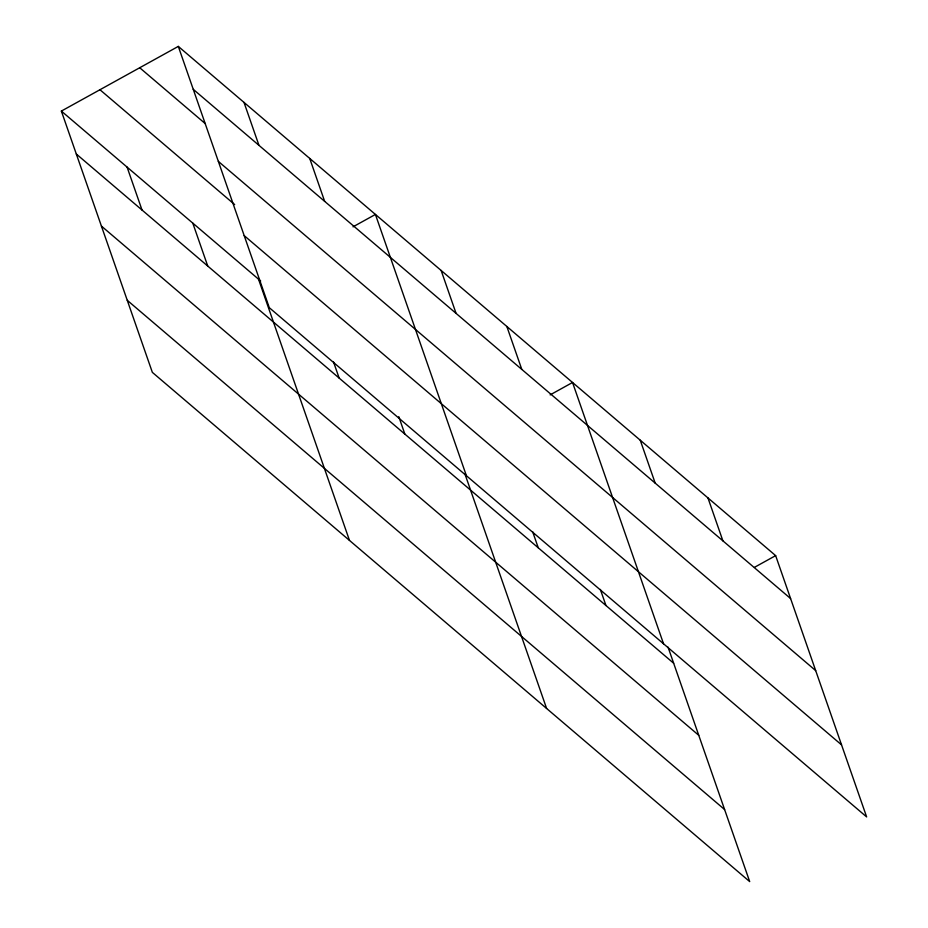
<?xml version="1.0" encoding="UTF-8"?>
<svg xmlns="http://www.w3.org/2000/svg" width="928" height="928" viewBox="0 0 928 928"><rect width="100%" height="100%" fill="white"/><g stroke="black" fill="none" stroke-linecap="round" stroke-linejoin="round"><path stroke-width="1.39" d="M668.056 647.141L749.696 881.6L152.354 372.372L61.364 111.082L178.304 46.4L775.646 555.628L866.636 816.918L269.294 307.69L178.304 46.4M353.023 226.838L375.422 214.449L466.413 475.739M550.142 394.887L572.541 382.487L663.532 643.777M754.476 567.333L775.646 555.628M193.256 89.332L790.586 598.548M139.71 67.744L205.424 123.76M218.347 161.391L815.689 670.608M99.957 89.738L234.656 204.566M244.203 235.631L841.534 744.859M61.364 111.082L260.675 280.998M76.316 154.013L673.658 663.242M101.407 226.072L698.749 735.301M127.264 300.312L724.606 809.541M707.948 497.907L722.889 540.838M640.239 440.197L655.191 483.128M600.346 589.431L605.961 605.52M506.839 326.47L521.791 369.402M532.649 531.709L538.263 547.81M441.136 270.454L456.077 313.386M464.951 473.999L546.604 708.458M309.72 158.433L324.661 201.353M398.785 416.649L404.852 434.084M244.006 102.416L258.958 145.336M333.535 361.978L339.149 378.067M258.494 279.131L349.485 540.421M192.78 223.114L207.733 266.046M127.078 167.098L142.019 210.03"/></g></svg>
